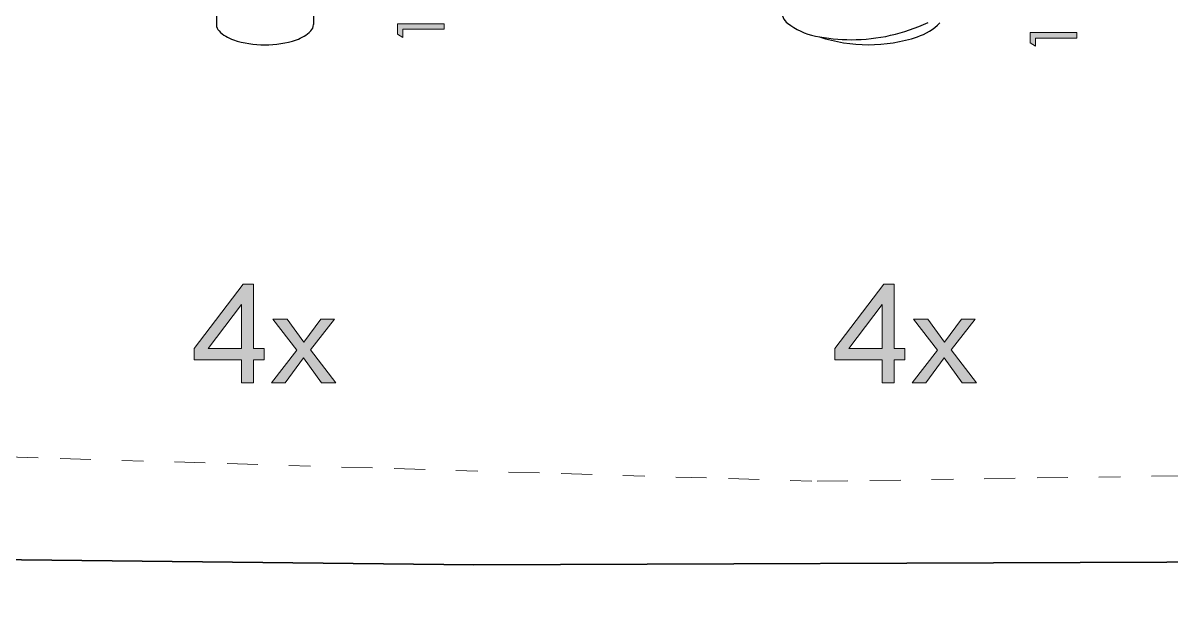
# Model space of a CAD drawing. Header units: inches. Extents: x 35 to 560, y 561 to 1057.
# Drawn here: x 230.48 to 235.73, y 576.09 to 578.82 of the extents above; entities that cross this region are included whole.
import ezdxf

# ---------------------------------------------------------------- set-up
doc = ezdxf.new("R2010")
doc.units = ezdxf.units.IN
doc.header["$MEASUREMENT"] = 0
doc.linetypes.add('AI-Linetype-3', pattern=[0.635, 0.141111, -0.035278, 0.141111, -0.141111, 0.035278, -0.141111])
doc.layers.add('Livello 1', color=7, linetype='Continuous')

msp = doc.modelspace()

# ---------------------------------------------------------------- hatches: boundary and pattern name
at = {"layer": 'Livello 1', "true_color": 0xffffff}
h = msp.add_hatch(color=7, dxfattribs=at)
h.dxf.hatch_style = 2
h.paths.add_polyline_path([(232.2184, 578.7505), (232.1942, 578.7652), (232.1942, 578.8128), (232.407, 578.8128), (232.407, 578.7875), (232.2184, 578.7875)])
at = {"layer": 'Livello 1', "true_color": 0x070714}
h = msp.add_hatch(color=178, dxfattribs=at)
h.dxf.hatch_style = 2
h.paths.add_polyline_path([(235.1117, 578.7103), (235.0875, 578.7249), (235.0875, 578.7726), (235.3001, 578.7726), (235.3001, 578.7471), (235.1117, 578.7471)])
at = {"layer": 'Livello 1'}
h = msp.add_hatch(color=256, dxfattribs=at)
h.dxf.hatch_style = 2
h.paths.add_polyline_path([(231.5842, 577.2752), (231.5358, 577.2752), (231.5358, 577.1704), (231.4806, 577.1704), (231.4806, 577.2752), (231.2641, 577.2752), (231.2641, 577.3267), (231.4884, 577.6218), (231.5358, 577.6218), (231.5358, 577.3267), (231.5842, 577.3267)])
h.paths.add_polyline_path([(231.4806, 577.3267), (231.4806, 577.5279), (231.3284, 577.3267)])
h = msp.add_hatch(color=256, dxfattribs=at)
h.dxf.hatch_style = 2
h.paths.add_polyline_path([(234.5137, 577.2752), (234.4653, 577.2752), (234.4653, 577.1704), (234.4101, 577.1704), (234.4101, 577.2752), (234.1937, 577.2752), (234.1937, 577.3267), (234.4179, 577.6218), (234.4653, 577.6218), (234.4653, 577.3267), (234.5137, 577.3267)])
h.paths.add_polyline_path([(234.4101, 577.3267), (234.4101, 577.5279), (234.2579, 577.3267)])
h = msp.add_hatch(color=256, dxfattribs=at)
h.dxf.hatch_style = 2
h.paths.add_polyline_path([(231.9125, 577.1704), (231.8471, 577.1704), (231.7646, 577.2836), (231.6806, 577.1704), (231.6179, 577.1704), (231.7333, 577.3189), (231.6242, 577.4606), (231.6896, 577.4606), (231.7659, 577.3564), (231.8433, 577.4606), (231.906, 577.4606), (231.7968, 577.3202)])
h = msp.add_hatch(color=256, dxfattribs=at)
h.dxf.hatch_style = 2
h.paths.add_polyline_path([(234.842, 577.1704), (234.7766, 577.1704), (234.6942, 577.2836), (234.6101, 577.1704), (234.5475, 577.1704), (234.6628, 577.3189), (234.5537, 577.4606), (234.6191, 577.4606), (234.6954, 577.3564), (234.7729, 577.4606), (234.8355, 577.4606), (234.7264, 577.3202)])

# ---------------------------------------------------------------- linework, layer by layer
at = {"layer": 'Livello 1', "color": 7, "lineweight": 25, "true_color": 0xffffff}
for points in [[(231.8093, 579.0319), (231.8093, 578.8086)], [(231.3661, 578.92), (231.3661, 578.8086)]]:
    msp.add_lwpolyline(points, dxfattribs=at)
at = {"layer": 'Livello 1', "lineweight": 0}
for points in [[(232.2184, 578.7505), (232.1942, 578.7652), (232.1942, 578.8128), (232.407, 578.8128), (232.407, 578.7875), (232.2184, 578.7875), (232.2184, 578.7505)], [(235.1117, 578.7103), (235.0875, 578.7249), (235.0875, 578.7726), (235.3001, 578.7726), (235.3001, 578.7471), (235.1117, 578.7471), (235.1117, 578.7103)], [(231.5842, 577.2752), (231.5358, 577.2752), (231.5358, 577.1704), (231.4806, 577.1704), (231.4806, 577.2752), (231.2641, 577.2752), (231.2641, 577.3267), (231.4884, 577.6218), (231.5358, 577.6218), (231.5358, 577.3267), (231.5842, 577.3267), (231.5842, 577.2752)], [(234.5137, 577.2752), (234.4653, 577.2752), (234.4653, 577.1704), (234.4101, 577.1704), (234.4101, 577.2752), (234.1937, 577.2752), (234.1937, 577.3267), (234.4179, 577.6218), (234.4653, 577.6218), (234.4653, 577.3267), (234.5137, 577.3267), (234.5137, 577.2752)], [(231.4806, 577.3267), (231.4806, 577.5279), (231.3284, 577.3267), (231.4806, 577.3267)], [(234.4101, 577.3267), (234.4101, 577.5279), (234.2579, 577.3267), (234.4101, 577.3267)], [(231.9125, 577.1704), (231.8471, 577.1704), (231.7646, 577.2836), (231.6806, 577.1704), (231.6179, 577.1704), (231.7333, 577.3189), (231.6242, 577.4606), (231.6896, 577.4606), (231.7659, 577.3564), (231.8433, 577.4606), (231.906, 577.4606), (231.7968, 577.3202), (231.9125, 577.1704)], [(234.842, 577.1704), (234.7766, 577.1704), (234.6942, 577.2836), (234.6101, 577.1704), (234.5475, 577.1704), (234.6628, 577.3189), (234.5537, 577.4606), (234.6191, 577.4606), (234.6954, 577.3564), (234.7729, 577.4606), (234.8355, 577.4606), (234.7264, 577.3202), (234.842, 577.1704)]]:
    msp.add_lwpolyline(points, dxfattribs=at)
at = {"layer": 'Livello 1', "linetype": 'AI-Linetype-3', "lineweight": 18}
msp.add_lwpolyline([(221.5574, 576.7779), (224.3348, 576.6746), (224.8091, 576.7788), (227.6582, 576.7803), (230.4097, 576.8304), (234.1129, 576.7193), (239.081, 576.7938)], dxfattribs=at)
at = {"layer": 'Livello 1', "lineweight": 35}
msp.add_open_spline([(239.2814, 576.304), (239.2814, 576.304), (239.5498, 576.4964), (239.5498, 576.4964), (239.5498, 576.4964), (239.2493, 576.7194), (239.2493, 576.7194), (239.2493, 576.7194), (239.5498, 576.9446), (239.5498, 576.9446), (239.5498, 576.9446), (239.5526, 578.9563), (239.5556, 581.2612), (239.557, 582.4762), (239.3944, 583.7162), (239.3956, 584.8424), (239.3958, 584.9835), (239.5602, 585.1784), (239.5603, 585.3137), (239.5618, 586.649), (239.5627, 587.7993), (239.5622, 588.0408), (239.5619, 588.2149), (239.3045, 588.2179), (239.3036, 588.268), (239.3007, 588.4168), (239.5498, 588.5118), (239.5498, 588.5118), (239.5498, 588.5118), (239.5498, 588.6085), (239.5498, 588.6085), (239.535, 588.6564), (238.984, 588.7678), (238.7875, 588.7028), (238.6766, 588.6662), (236.1231, 588.6432), (233.7996, 588.6302), (232.0053, 588.6201), (230.3482, 588.6159), (230.0592, 588.6159), (229.3957, 588.6159), (227.3059, 588.6376), (226.9128, 588.5726), (226.5195, 588.5077), (222.3349, 588.7091), (222.3349, 588.7091), (221.6941, 588.8114), (221.4454, 588.8001), (221.298, 588.8488), (221.298, 588.8488), (221.323, 588.5974), (221.323, 588.5974), (221.323, 588.5974), (221.5023, 588.3882), (221.5023, 588.3882), (221.5023, 588.3882), (221.323, 588.2067), (221.323, 588.2067), (221.323, 588.2067), (221.1801, 584.6351), (221.5226, 583.3157), (221.5786, 583.1), (221.3314, 582.8011), (221.3317, 582.5806), (221.3346, 579.7675), (221.3346, 576.9368), (221.323, 576.9722), (221.3214, 576.9769), (221.4397, 576.8642), (221.6174, 576.7557), (221.6729, 576.7219), (221.3661, 576.488), (221.364, 576.3684), (221.364, 576.3684), (221.6175, 576.1353), (222.2317, 576.2975), (222.2317, 576.2975), (224.6062, 576.3065), (224.6062, 576.3065), (224.6062, 576.3065), (225.2343, 576.4172), (225.2343, 576.4172), (225.2343, 576.4172), (232.5435, 576.3366), (232.5435, 576.3366), (232.5435, 576.3366), (238.8817, 576.3606), (238.8817, 576.3606), (238.8817, 576.3606), (238.9274, 576.0934), (239.2814, 576.304)], degree=3, knots=[0, 0, 0, 0, 1, 1, 1, 2, 2, 2, 3, 3, 3, 4, 4, 4, 5, 5, 5, 6, 6, 6, 7, 7, 7, 8, 8, 8, 9, 9, 9, 10, 10, 10, 11, 11, 11, 12, 12, 12, 13, 13, 13, 14, 14, 14, 15, 15, 15, 16, 16, 16, 17, 17, 17, 18, 18, 18, 19, 19, 19, 20, 20, 20, 21, 21, 21, 22, 22, 22, 23, 23, 23, 24, 24, 24, 25, 25, 25, 26, 26, 26, 27, 27, 27, 28, 28, 28, 29, 29, 29, 30, 30, 30, 30], dxfattribs=at)
at = {"layer": 'Livello 1', "color": 178, "lineweight": 25, "true_color": 0x070714}
for points in [[(233.9653, 578.9181), (233.9552, 578.9051), (233.9498, 578.8892), (233.9498, 578.8728), (233.9498, 578.8502), (233.9602, 578.829), (233.9779, 578.815)], [(234.1048, 578.7563), (234.1587, 578.7453), (234.2137, 578.7398), (234.2688, 578.7398), (234.3903, 578.7398), (234.5103, 578.7669), (234.6201, 578.8188)], [(234.1232, 578.753), (234.1955, 578.7288), (234.2711, 578.7166), (234.3474, 578.7166), (234.4236, 578.7166), (234.4993, 578.7288), (234.5715, 578.753)]]:
    msp.add_open_spline(points, degree=3, knots=[0, 0, 0, 0, 1, 1, 1, 2, 2, 2, 2], dxfattribs=at)
for points in [[(233.9778, 578.815), (234.0151, 578.786), (234.0585, 578.7658), (234.1049, 578.7563)], [(234.5715, 578.753), (234.6104, 578.7659), (234.6454, 578.7876), (234.6743, 578.8164)]]:
    msp.add_open_spline(points, degree=3, dxfattribs=at)
at = {"layer": 'Livello 1', "color": 7, "lineweight": 25, "true_color": 0xffffff}
for points in [[(231.3661, 578.8086), (231.3661, 578.7978), (231.3704, 578.7875), (231.3779, 578.7799)], [(231.378, 578.7799), (231.3965, 578.7614), (231.419, 578.7473), (231.4438, 578.7391)], [(231.7314, 578.7391), (231.7563, 578.7473), (231.7789, 578.7614), (231.7974, 578.7798)], [(231.7974, 578.7799), (231.805, 578.7875), (231.8093, 578.7978), (231.8093, 578.8086)]]:
    msp.add_open_spline(points, degree=3, dxfattribs=at)
msp.add_open_spline([(231.4439, 578.7391), (231.4902, 578.7236), (231.5388, 578.7158), (231.5876, 578.7158), (231.6366, 578.7158), (231.6851, 578.7236), (231.7314, 578.7391)], degree=3, knots=[0, 0, 0, 0, 1, 1, 1, 2, 2, 2, 2], dxfattribs=at)

doc.saveas('drawing.dxf')
